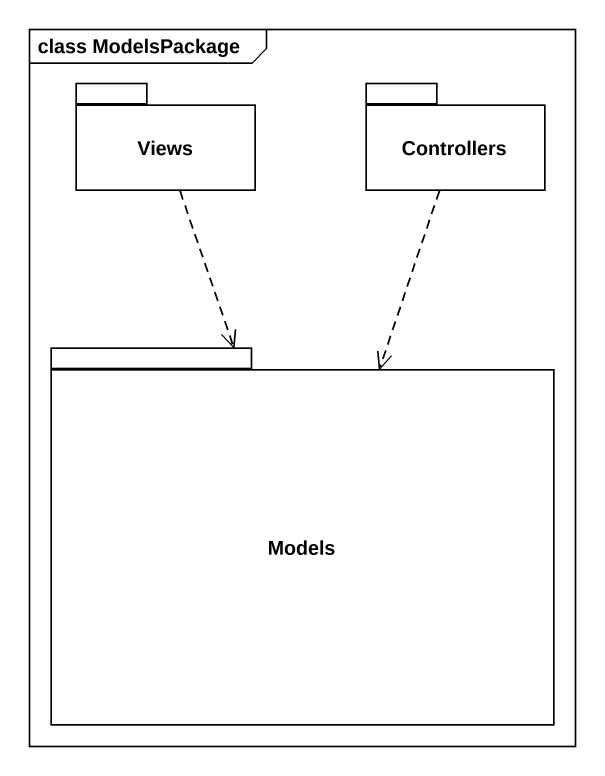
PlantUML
@startuml
mainframe class ModelsPackage
package Views {
}
package Controllers {
}
package Models {
}
Views ..> Models
Controllers ..> Models
@enduml
